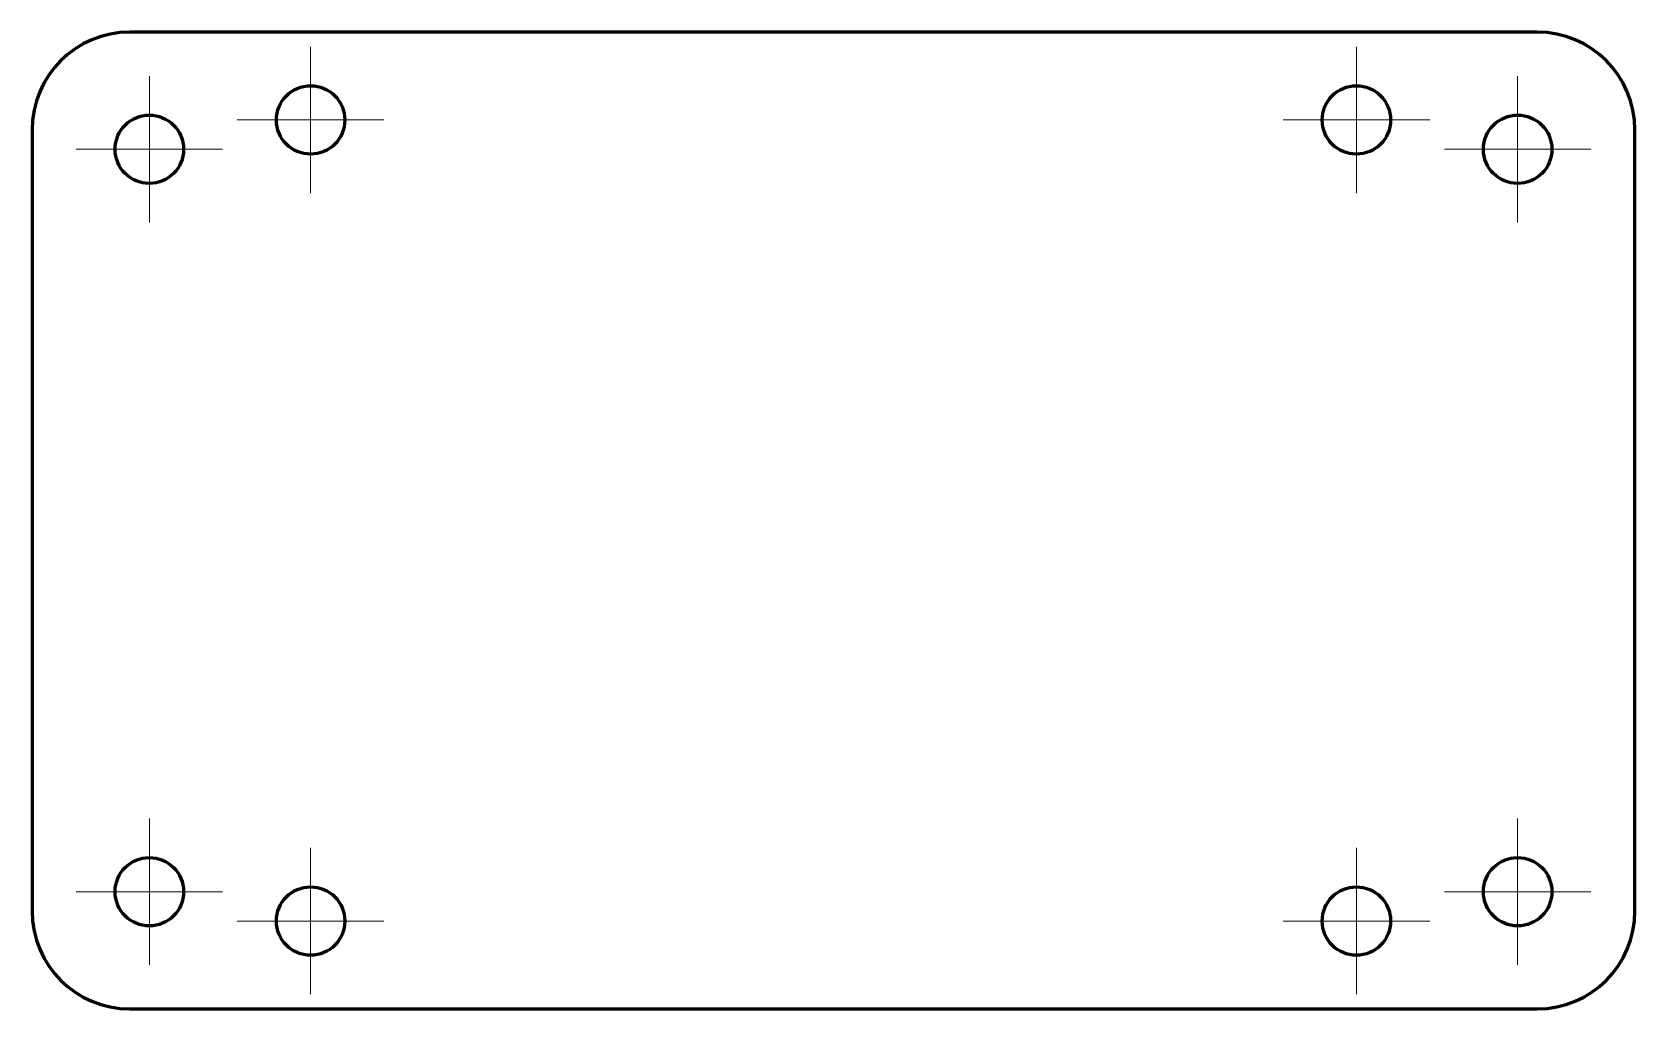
# Model space of a CAD drawing. Header units: millimetres. Extents: x 59.6 to 141.6, y 164.7 to 214.7.
import ezdxf

# ---------------------------------------------------------------- set-up
doc = ezdxf.new("R2010")
doc.units = ezdxf.units.MM
doc.linetypes.add('K5LT_AXLED', pattern=[12, 7.5, -1.5, 1.5, -1.5])
doc.linetypes.add('K5LT_BASIC', pattern=[0])
doc.layers.add('Системный слой', color=7, linetype='Continuous')

# ---------------------------------------------------------------- blocks, each defined once
blk = doc.blocks.new('U0')
at = {"layer": 'Системный слой', "color": 30, "linetype": 'K5LT_AXLED', "lineweight": 18, "true_color": 0xff8000}
for q in [(65.567, 174.402), (61.817, 170.652), (69.317, 170.652), (65.567, 166.902)]:
    blk.add_line((65.567, 170.652), q, dxfattribs=at)
blk = doc.blocks.new('U1')
at = {"layer": 'Системный слой', "color": 30, "linetype": 'K5LT_AXLED', "lineweight": 18, "true_color": 0xff8000}
for q in [(65.567, 212.402), (61.817, 208.652), (69.317, 208.652), (65.567, 204.902)]:
    blk.add_line((65.567, 208.652), q, dxfattribs=at)
blk = doc.blocks.new('U2')
at = {"layer": 'Системный слой', "color": 30, "linetype": 'K5LT_AXLED', "lineweight": 18, "true_color": 0xff8000}
for q in [(73.817, 172.902), (70.067, 169.152), (77.567, 169.152), (73.817, 165.402)]:
    blk.add_line((73.817, 169.152), q, dxfattribs=at)
blk = doc.blocks.new('U3')
at = {"layer": 'Системный слой', "color": 30, "linetype": 'K5LT_AXLED', "lineweight": 18, "true_color": 0xff8000}
for q in [(73.817, 213.902), (70.067, 210.152), (77.567, 210.152), (73.817, 206.402)]:
    blk.add_line((73.817, 210.152), q, dxfattribs=at)
blk = doc.blocks.new('U4')
at = {"layer": 'Системный слой', "color": 30, "linetype": 'K5LT_AXLED', "lineweight": 18, "true_color": 0xff8000}
for q in [(127.317, 172.902), (123.567, 169.152), (131.067, 169.152), (127.317, 165.402)]:
    blk.add_line((127.317, 169.152), q, dxfattribs=at)
blk = doc.blocks.new('U5')
at = {"layer": 'Системный слой', "color": 30, "linetype": 'K5LT_AXLED', "lineweight": 18, "true_color": 0xff8000}
for q in [(127.317, 213.902), (123.567, 210.152), (131.067, 210.152), (127.317, 206.402)]:
    blk.add_line((127.317, 210.152), q, dxfattribs=at)
blk = doc.blocks.new('U6')
at = {"layer": 'Системный слой', "color": 30, "linetype": 'K5LT_AXLED', "lineweight": 18, "true_color": 0xff8000}
for q in [(135.567, 174.402), (131.817, 170.652), (139.317, 170.652), (135.567, 166.902)]:
    blk.add_line((135.567, 170.652), q, dxfattribs=at)
blk = doc.blocks.new('U7')
at = {"layer": 'Системный слой', "color": 30, "linetype": 'K5LT_AXLED', "lineweight": 18, "true_color": 0xff8000}
for q in [(135.567, 212.402), (131.817, 208.652), (139.317, 208.652), (135.567, 204.902)]:
    blk.add_line((135.567, 208.652), q, dxfattribs=at)

msp = doc.modelspace()

# ---------------------------------------------------------------- linework, layer by layer
at = {"layer": 'Системный слой', "color": 143, "linetype": 'K5LT_BASIC', "lineweight": 60, "true_color": 0x33acca}
for p, q in [((136.567, 214.652), (64.567, 214.652)), ((59.567, 209.652), (59.567, 169.652)), ((141.567, 169.652), (141.567, 209.652)), ((64.567, 164.652), (136.567, 164.652))]:
    msp.add_line(p, q, dxfattribs=at)
for centre in [(73.817, 210.152), (127.317, 210.152), (65.567, 208.652), (135.567, 208.652), (65.567, 170.652), (135.567, 170.652), (73.817, 169.152), (127.317, 169.152)]:
    msp.add_circle(centre, 1.75, dxfattribs=at)
for centre, start, end in [((64.567, 209.652), 90, 180), ((136.567, 209.652), 0, 90), ((64.567, 169.652), 180, 270), ((136.567, 169.652), 270, 0)]:
    msp.add_arc(centre, 5, start, end, dxfattribs=at)

# ---------------------------------------------------------------- block references
at = {"layer": 'Системный слой'}
for name in ['U3', 'U5', 'U1', 'U7', 'U0', 'U6', 'U2', 'U4']:
    msp.add_blockref(name, (0, 0), dxfattribs=at)

doc.saveas('drawing.dxf')
